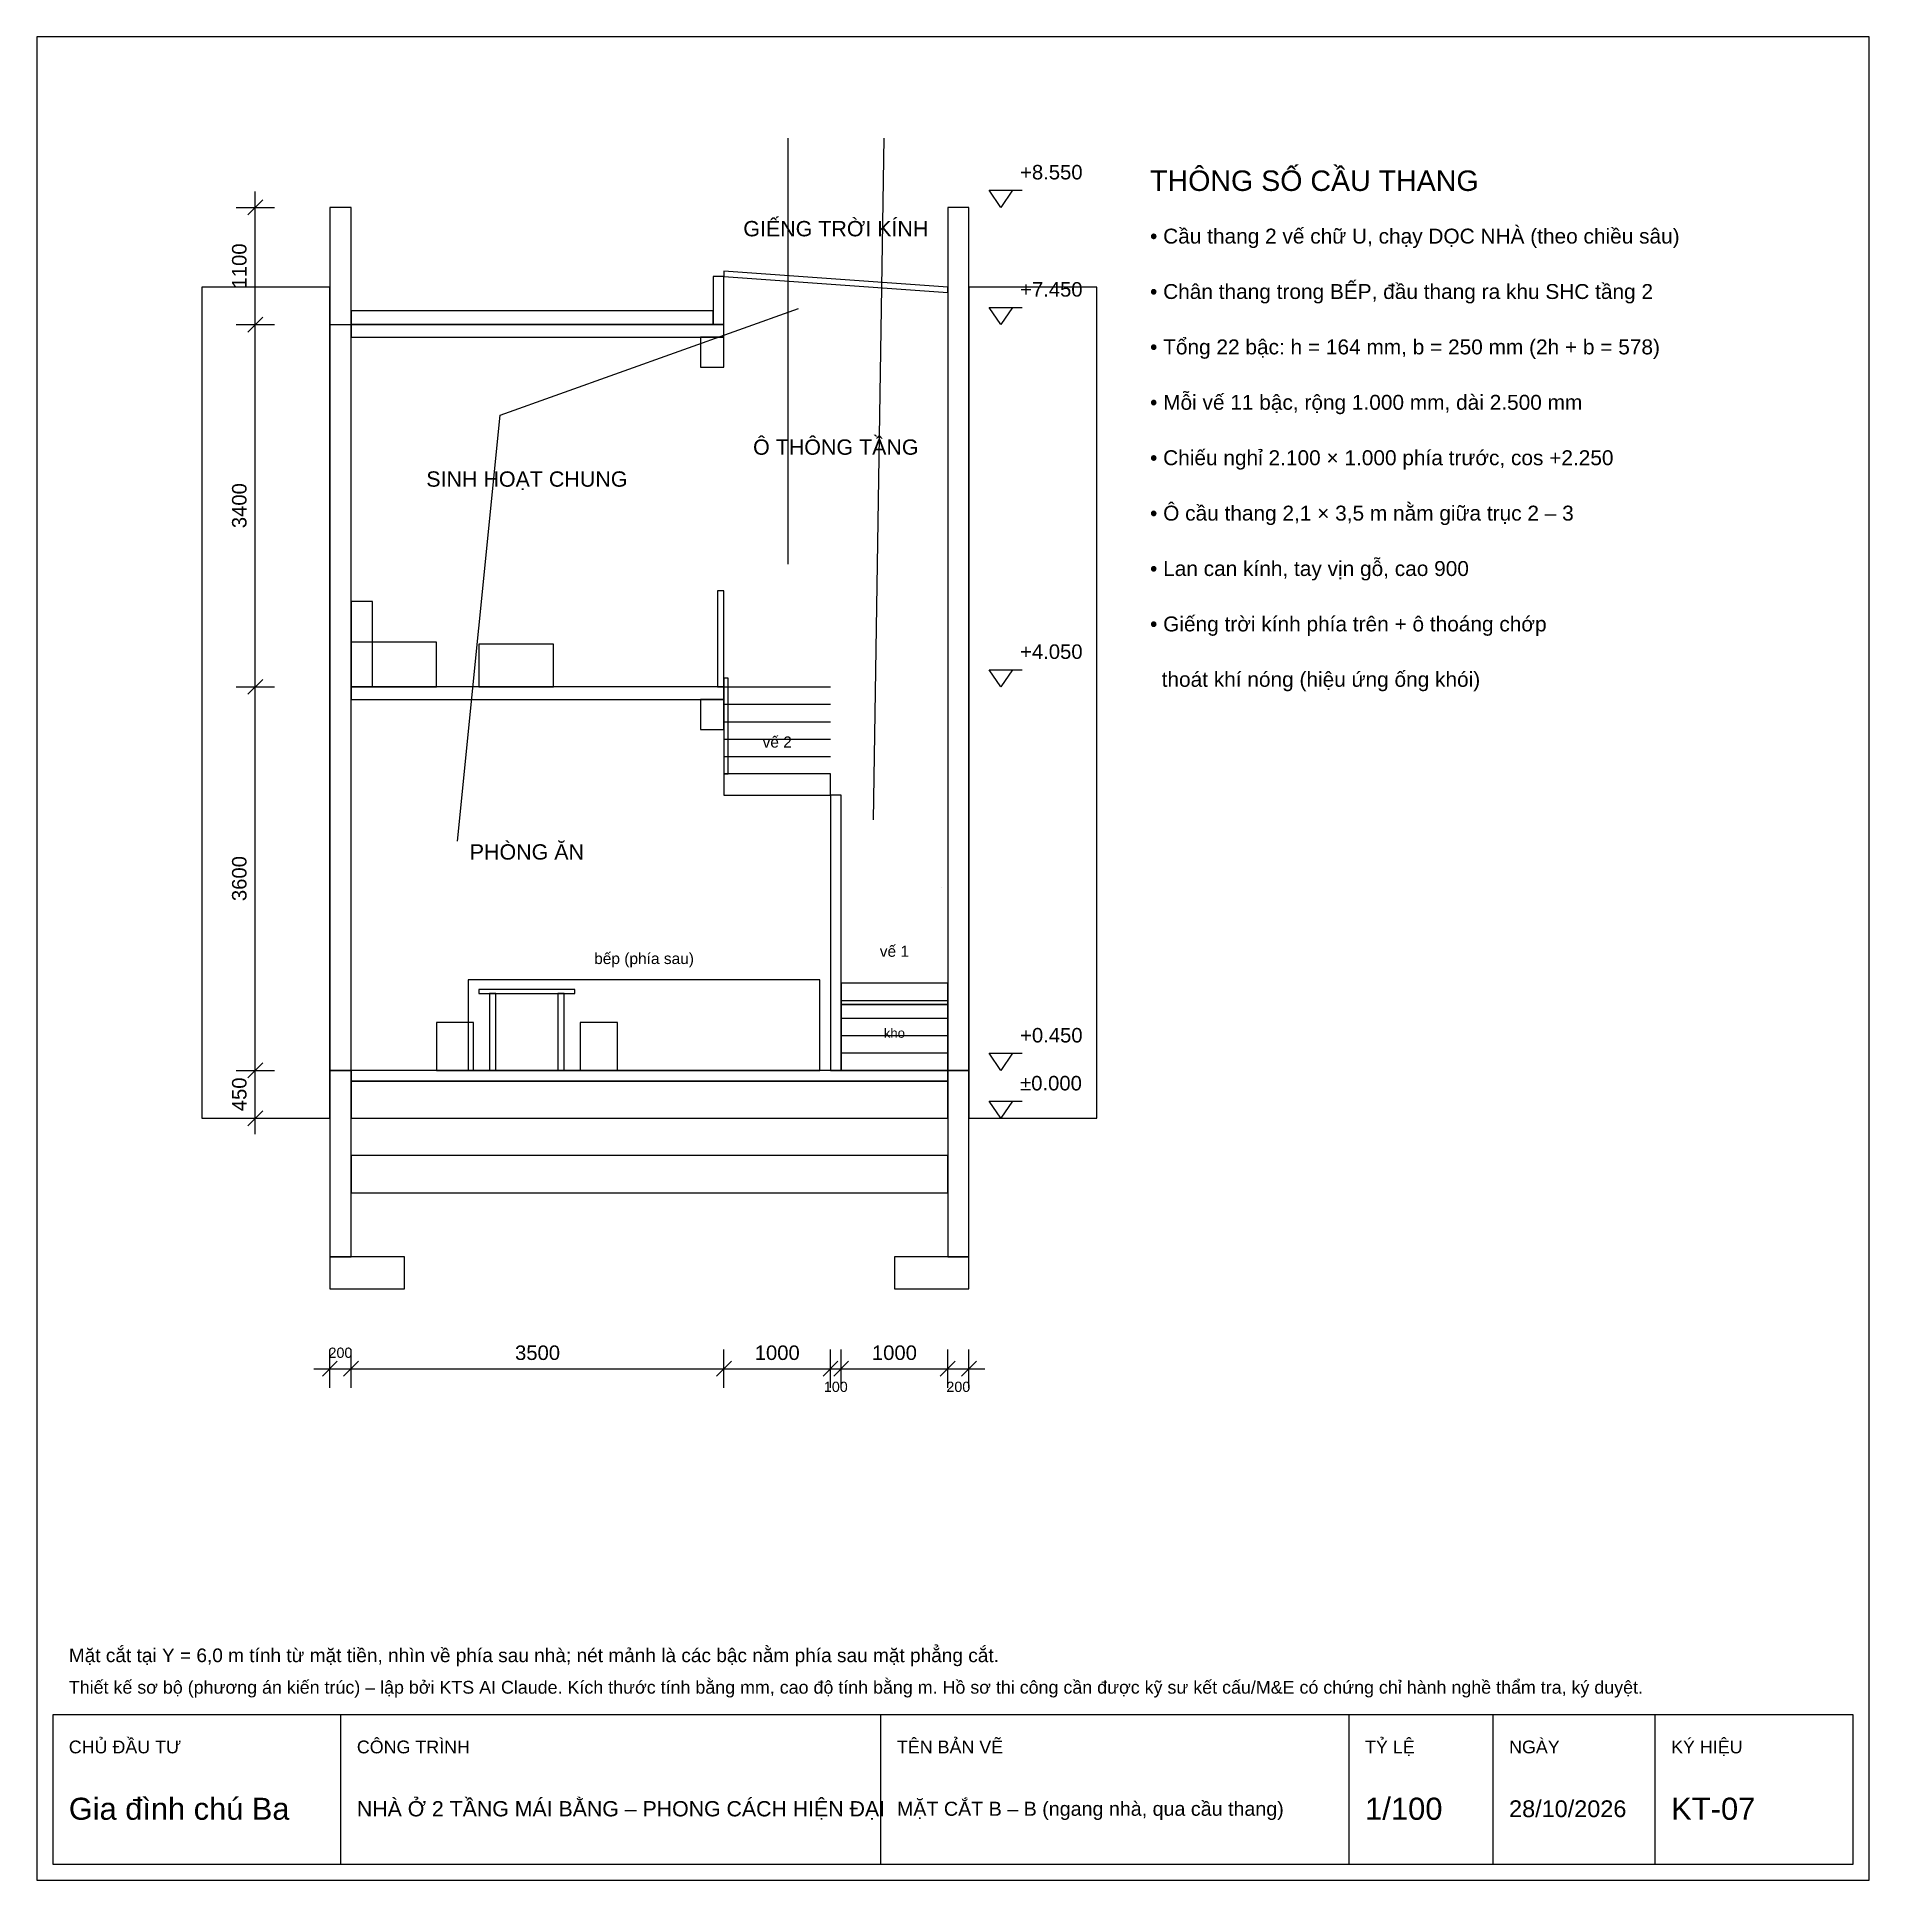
# Model space of a CAD drawing. Extents: x -2750 to 14450, y -7150 to 10150.
import ezdxf
from ezdxf.enums import TextEntityAlignment as Align

# ---------------------------------------------------------------- set-up
doc = ezdxf.new("R2010")
doc.units = 0
doc.layers.get('0').update_dxf_attribs({"linetype": 'CONTINUOUS'})
for name, color, linetype in [('BEYOND', 8, 'CONTINUOUS'), ('CUT', 7, 'CONTINUOUS'), ('DIM', 5, 'CONTINUOUS'), ('FRAME', 7, 'CONTINUOUS'), ('FURN', 8, 'CONTINUOUS'), ('STAIR', 6, 'CONTINUOUS'), ('TEXT', 7, 'CONTINUOUS')]:
    doc.layers.add(name, color=color, linetype=linetype)
doc.styles.get("Standard").update_dxf_attribs({"font": 'arial.ttf'})

msp = doc.modelspace()

# ---------------------------------------------------------------- linework, layer by layer
for p, q in [((4300, 9200), (4300, 5200)), ((5200, 9200), (5100, 2800)), ((1600, 6600), (4400, 7600)), ((1200, 2600), (1600, 6600))]:
    msp.add_line(p, q)
at = {"layer": 'BEYOND'}
for p, q in [((0, 7800), (-1200, 7800)), ((-1200, 7800), (-1200, 0)), ((0, 0), (0, 7800)), ((7200, 7800), (6000, 7800)), ((6000, 7800), (6000, 0)), ((7200, 0), (7200, 7800)), ((3700, 4050), (4700, 4050)), ((3700, 3886.4), (4700, 3886.4)), ((3700, 3722.7), (4700, 3722.7)), ((3700, 3559.1), (4700, 3559.1)), ((3700, 3395.5), (4700, 3395.5)), ((4800, 1104.5), (5800, 1104.5)), ((5800, 1068.2), (4800, 1068.2)), ((4800, 1068.2), (4800, 450)), ((5800, 450), (5800, 1068.2)), ((4800, 940.9), (5800, 940.9)), ((4800, 777.3), (5800, 777.3)), ((4800, 613.6), (5800, 613.6)), ((4800, 450), (5800, 450)), ((-1200, 0), (0, 0)), ((6000, 0), (7200, 0))]:
    msp.add_line(p, q, dxfattribs=at)
at = {"layer": 'CUT'}
for p, q in [((200, 8550), (0, 8550)), ((0, 8550), (0, 450)), ((200, 8550), (0, 8550)), ((0, 8550), (0, 7450)), ((200, 450), (200, 8550)), ((200, 7450), (200, 8550)), ((6000, 8550), (5800, 8550)), ((5800, 8550), (5800, 450)), ((6000, 450), (6000, 8550)), ((3700, 7900), (3600, 7900)), ((3600, 7900), (3600, 7450)), ((5800, 7800), (3700, 7950)), ((3700, 7950), (3700, 7900)), ((3700, 7450), (3700, 7900)), ((3700, 7900), (5800, 7750)), ((5800, 7750), (5800, 7800)), ((0, 7450), (200, 7450)), ((3600, 7580), (200, 7580)), ((200, 7580), (200, 7450)), ((3700, 7450), (200, 7450)), ((200, 7450), (200, 7330)), ((200, 7450), (3600, 7450)), ((3600, 7450), (3600, 7580)), ((3600, 7450), (3700, 7450)), ((3700, 7330), (3700, 7450)), ((200, 7330), (3700, 7330)), ((3700, 7330), (3480, 7330)), ((3480, 7330), (3480, 7050)), ((3700, 7050), (3700, 7330)), ((3480, 7050), (3700, 7050)), ((3700, 4950), (3640, 4950)), ((3640, 4950), (3640, 4050)), ((3700, 4050), (3700, 4950)), ((3700, 4050), (200, 4050)), ((200, 4050), (200, 3930)), ((3640, 4050), (3700, 4050)), ((3700, 3930), (3700, 4050)), ((200, 3930), (3700, 3930)), ((3700, 3930), (3480, 3930)), ((3480, 3930), (3480, 3650)), ((3700, 3650), (3700, 3930)), ((3480, 3650), (3700, 3650)), ((200, 450), (0, 450)), ((0, 450), (0, -1300)), ((0, 450), (200, 450)), ((200, -1300), (200, 450)), ((5800, 450), (200, 450)), ((200, 450), (200, 350)), ((200, 350), (5800, 350)), ((5800, 350), (200, 350)), ((200, 350), (200, 0)), ((6000, 450), (5800, 450)), ((5800, 450), (5800, -1300)), ((5800, 350), (5800, 450)), ((5800, 450), (6000, 450)), ((5800, 0), (5800, 350)), ((6000, -1300), (6000, 450)), ((200, 0), (5800, 0)), ((5800, -350), (200, -350)), ((200, -350), (200, -700)), ((5800, -700), (5800, -350)), ((200, -700), (5800, -700)), ((700, -1300), (0, -1300)), ((0, -1300), (0, -1600)), ((0, -1300), (200, -1300)), ((700, -1600), (700, -1300)), ((6000, -1300), (5300, -1300)), ((5300, -1300), (5300, -1600)), ((5800, -1300), (6000, -1300)), ((6000, -1600), (6000, -1300)), ((0, -1600), (700, -1600)), ((5300, -1600), (6000, -1600))]:
    msp.add_line(p, q, dxfattribs=at)
at = {"layer": 'DIM'}
for p, q in [((-700, -150), (-700, 8700)), ((6300, 8550), (6190, 8710)), ((6190, 8710), (6410, 8710)), ((6410, 8710), (6300, 8550)), ((6300, 8710), (6500, 8710)), ((-880, 8550), (-520, 8550)), ((-770, 8480), (-630, 8620)), ((-880, 7450), (-520, 7450)), ((-770, 7380), (-630, 7520)), ((6300, 7450), (6190, 7610)), ((6190, 7610), (6410, 7610)), ((6410, 7610), (6300, 7450)), ((6300, 7610), (6500, 7610)), ((6300, 4050), (6190, 4210)), ((6190, 4210), (6410, 4210)), ((6410, 4210), (6300, 4050)), ((6300, 4210), (6500, 4210)), ((-880, 4050), (-520, 4050)), ((-770, 3980), (-630, 4120)), ((-770, 380), (-630, 520)), ((6300, 450), (6190, 610)), ((6190, 610), (6410, 610)), ((6410, 610), (6300, 450)), ((6300, 610), (6500, 610)), ((-880, 450), (-520, 450)), ((-880, 0), (-520, 0)), ((-770, -70), (-630, 70)), ((6300, 0), (6190, 160)), ((6190, 160), (6410, 160)), ((6410, 160), (6300, 0)), ((6300, 160), (6500, 160)), ((0, -2530), (0, -2170)), ((200, -2530), (200, -2170)), ((3700, -2530), (3700, -2170)), ((4700, -2530), (4700, -2170)), ((4800, -2530), (4800, -2170)), ((5800, -2530), (5800, -2170)), ((6000, -2530), (6000, -2170)), ((-150, -2350), (6150, -2350)), ((-70, -2420), (70, -2280)), ((130, -2420), (270, -2280)), ((3630, -2420), (3770, -2280)), ((4630, -2420), (4770, -2280)), ((4730, -2420), (4870, -2280)), ((5730, -2420), (5870, -2280)), ((5930, -2420), (6070, -2280))]:
    msp.add_line(p, q, dxfattribs=at)
at = {"layer": 'FRAME'}
for p, q in [((14450, 10150), (-2750, 10150)), ((-2750, 10150), (-2750, -7150)), ((14450, -7150), (14450, 10150)), ((14300, -5600), (-2600, -5600)), ((-2600, -5600), (-2600, -7000)), ((104, -7000), (104, -5600)), ((5174, -7000), (5174, -5600)), ((9568, -7000), (9568, -5600)), ((10920, -7000), (10920, -5600)), ((12441, -7000), (12441, -5600)), ((14300, -7000), (14300, -5600)), ((-2600, -7000), (14300, -7000)), ((-2750, -7150), (14450, -7150))]:
    msp.add_line(p, q, dxfattribs=at)
at = {"layer": 'FURN'}
for p, q in [((400, 4850), (200, 4850)), ((200, 4850), (200, 4050)), ((400, 4050), (400, 4850)), ((1000, 4470), (200, 4470)), ((200, 4470), (200, 4050)), ((1000, 4050), (1000, 4470)), ((2100, 4450), (1400, 4450)), ((1400, 4450), (1400, 4050)), ((2100, 4050), (2100, 4450)), ((200, 4050), (1000, 4050)), ((200, 4050), (400, 4050)), ((1400, 4050), (2100, 4050)), ((4600, 1300), (1300, 1300)), ((1300, 1300), (1300, 450)), ((4600, 450), (4600, 1300)), ((2300, 1210), (1400, 1210)), ((1400, 1210), (1400, 1170)), ((1400, 1170), (2300, 1170)), ((1560, 1170), (1500, 1170)), ((1500, 1170), (1500, 450)), ((1560, 450), (1560, 1170)), ((2200, 1170), (2140, 1170)), ((2140, 1170), (2140, 450)), ((2200, 450), (2200, 1170)), ((2300, 1170), (2300, 1210)), ((1350, 900), (1000, 900)), ((1000, 900), (1000, 450)), ((1350, 450), (1350, 900)), ((2700, 900), (2350, 900)), ((2350, 900), (2350, 450)), ((2700, 450), (2700, 900)), ((1000, 450), (1350, 450)), ((1300, 450), (4600, 450)), ((1500, 450), (1560, 450)), ((2140, 450), (2200, 450)), ((2350, 450), (2700, 450))]:
    msp.add_line(p, q, dxfattribs=at)
at = {"layer": 'STAIR'}
for p, q in [((3740, 4131.8), (3700, 4131.8)), ((3700, 4131.8), (3700, 3231.8)), ((3740, 3231.8), (3740, 4131.8)), ((4700, 3231.8), (3700, 3231.8)), ((3700, 3231.8), (3700, 3031.8)), ((3700, 3231.8), (3740, 3231.8)), ((4700, 3031.8), (4700, 3231.8)), ((3700, 3031.8), (4700, 3031.8)), ((4800, 3031.8), (4700, 3031.8)), ((4700, 3031.8), (4700, 450)), ((4800, 450), (4800, 3031.8)), ((5740, 2168.2), (5740, 2168.2)), ((5800, 1268.2), (4800, 1268.2)), ((4800, 1268.2), (4800, 1068.2)), ((5800, 1068.2), (5800, 1268.2)), ((4800, 1068.2), (5800, 1068.2)), ((4700, 450), (4800, 450))]:
    msp.add_line(p, q, dxfattribs=at)

# ---------------------------------------------------------------- texts
at = {"layer": 'DIM'}
for s, p in [('+8.550', (6480, 8880)), ('+7.450', (6480, 7780)), ('+4.050', (6480, 4380)), ('+0.450', (6480, 780)), ('±0.000', (6480, 330))]:
    msp.add_text(s, height=136, dxfattribs=at).set_placement(p, align=Align.MIDDLE_LEFT)
for s, p in [('1100', (-850, 8000)), ('3400', (-850, 5750)), ('3600', (-850, 2250)), ('450', (-850, 225))]:
    msp.add_text(s, height=136, rotation=90, dxfattribs=at).set_placement(p, align=Align.MIDDLE_CENTER)
for s, height, p in [('200', 96, (100, -2200)), ('3500', 136, (1950, -2200)), ('1000', 136, (4200, -2200)), ('1000', 136, (5300, -2200)), ('100', 96, (4750, -2520)), ('200', 96, (5900, -2520))]:
    msp.add_text(s, height=height, dxfattribs=at).set_placement(p, align=Align.MIDDLE_CENTER)
at = {"layer": 'TEXT'}
for s, height, p in [('THÔNG SỐ CẦU THANG', 192, (7700, 8800)), ('• Cầu thang 2 vế chữ U, chạy DỌC NHÀ (theo chiều sâu)', 140, (7700, 8280)), ('• Chân thang trong BẾP, đầu thang ra khu SHC tầng 2', 140, (7700, 7760)), ('• Tổng 22 bậc: h = 164 mm, b = 250 mm (2h + b = 578)', 140, (7700, 7240)), ('• Mỗi vế 11 bậc, rộng 1.000 mm, dài 2.500 mm', 140, (7700, 6720)), ('• Chiếu nghỉ 2.100 × 1.000 phía trước, cos +2.250', 140, (7700, 6200)), ('• Ô cầu thang 2,1 × 3,5 m nằm giữa trục 2 – 3', 140, (7700, 5680)), ('• Lan can kính, tay vịn gỗ, cao 900', 140, (7700, 5160)), ('• Giếng trời kính phía trên + ô thoáng chớp', 140, (7700, 4640)), ('  thoát khí nóng (hiệu ứng ống khói)', 140, (7700, 4120)), ('Mặt cắt tại Y = 6,0 m tính từ mặt tiền, nhìn về phía sau nhà; nét mảnh là các bậc nằm phía sau mặt phẳng cắt.', 128, (-2450, -5040)), ('Thiết kế sơ bộ (phương án kiến trúc) – lập bởi KTS AI Claude. Kích thước tính bằng mm, cao độ tính bằng m. Hồ sơ thi công cần được kỹ sư kết cấu/M&E có chứng chỉ hành nghề thẩm tra, ký duyệt.', 120, (-2450, -5340)), ('CHỦ ĐẦU TƯ', 120, (-2450, -5900)), ('CÔNG TRÌNH', 120, (254, -5900)), ('TÊN BẢN VẼ', 120, (5324, -5900)), ('TỶ LỆ', 120, (9718, -5900)), ('NGÀY', 120, (11070, -5900)), ('KÝ HIỆU', 120, (12591, -5900)), ('Gia đình chú Ba', 206.8, (-2450, -6480)), ('NHÀ Ở 2 TẦNG MÁI BẰNG – PHONG CÁCH HIỆN ĐẠI', 143.1, (254, -6480)), ('MẶT CẮT B – B (ngang nhà, qua cầu thang)', 132.1, (5324, -6480)), ('1/100', 208, (9718, -6480)), ('28/10/2026', 157.5, (11070, -6480)), ('KT-07', 208, (12591, -6480))]:
    msp.add_text(s, height=height, dxfattribs=at).set_placement(p, align=Align.MIDDLE_LEFT)
for s, height, p in [('GIẾNG TRỜI KÍNH', 144, (4750, 8350)), ('Ô THÔNG TẦNG', 144, (4750, 6300)), ('SINH HOẠT CHUNG', 144, (1850, 6000)), ('vế 2', 104, (4200, 3531.8)), ('PHÒNG ĂN', 144, (1850, 2500)), ('bếp (phía sau)', 104, (2950, 1500)), ('vế 1', 104, (5300, 1568.2)), ('kho', 88, (5300, 800))]:
    msp.add_text(s, height=height, dxfattribs=at).set_placement(p, align=Align.MIDDLE_CENTER)

doc.saveas('drawing.dxf')
